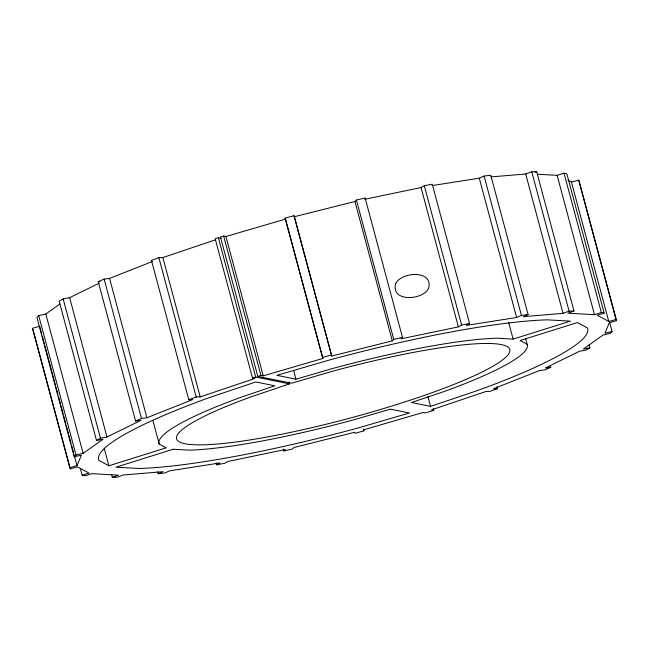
<?xml version="1.0" encoding="UTF-8"?>
<svg xmlns="http://www.w3.org/2000/svg" width="649" height="649" viewBox="0 0 649 649"><rect width="100%" height="100%" fill="white"/><g stroke="black" fill="none" stroke-linecap="round" stroke-linejoin="round"><path stroke-width="0.97" d="M41.787 334.113L39.694 326.317L32.45 328.28L69.784 467.621L77.028 465.658L81.352 455.168L74.246 456.807L36.912 317.466L38.697 315.649L45.811 314.019L59.87 304.057M74.246 456.807L76.03 454.99L83.145 453.351L102.996 439.292L96.498 440.484L59.164 301.152L63.148 298.881L69.638 297.68L99.183 283.191M322.861 358.451L285.528 219.119L225.917 236.512L223.621 236.049L220.457 237.039L257.791 376.379L260.955 375.382L263.251 375.844L322.861 358.451L285.089 218.113L293.973 215.703L294.411 216.709L354.962 201.514L356.423 200.03L365.136 198.026L402.469 337.366L401.009 338.843L458.381 326.877L461.634 325.027L469.592 323.559L432.258 184.219L424.3 185.687L421.047 187.545L364.665 199.3M283.345 449.027L283.864 450.974L285.325 449.497L227.953 461.455L224.7 463.313L216.742 464.781L216.222 462.834M293.973 215.703L331.744 356.05L392.296 340.847L393.756 339.37L402.469 337.366M609.476 321.79L612.088 331.534L610.303 333.351L603.189 334.981L583.346 349.048L589.836 347.848L589.049 344.927M96.498 440.484L100.481 438.213L106.971 437.012L140.995 420.333L135.568 421.014L98.234 281.674L104.14 279.102L109.567 278.421L152.637 261.377M216.742 464.781L219.995 462.924L169.714 470.841L164.895 472.943L158.242 473.77L157.723 471.823M469.592 323.559L466.339 325.409L516.62 317.499L521.439 315.398L528.091 314.562L490.758 175.23L484.105 176.057L479.286 178.159L431.966 185.606M589.836 347.848L585.852 350.119L579.362 351.32L545.338 367.999L550.766 367.326L550.247 365.371M135.568 421.014L141.474 418.435L146.901 417.761L192.777 399.597L188.778 399.711L151.444 260.371L158.875 257.669L162.867 257.564L215.557 239.806M158.242 473.77L163.061 471.669L123.302 475.003L117.242 477.21L112.342 477.339L111.555 474.419M528.091 314.562L523.272 316.663L563.04 313.337L569.092 311.131L573.992 310.993L536.658 171.661L531.758 171.79L525.698 173.997L490.912 176.909M550.766 367.326L544.86 369.898L539.433 370.579L493.556 388.735L497.556 388.629L497.029 386.674M534.93 172.285L536.658 171.661M188.778 399.711L196.209 397.01L200.208 396.896L254.806 378.497L252.518 378.026L215.184 238.694L218.348 237.704L221.098 238.256M112.342 477.339L118.402 475.141L91.866 473.656L84.978 475.814L82.172 475.246L80.338 468.424M573.992 310.993L567.94 313.199L594.468 314.684L601.355 312.526L604.162 313.094L566.828 173.754L564.022 173.186L557.134 175.344L537.477 174.248M497.556 388.629L490.125 391.331L486.133 391.436L431.528 409.844L433.816 410.306L433.297 408.359M288.967 381.912L289.495 383.867L251.358 396.726A172.472 24.897 -15 0 0 243.797 440.882A172.472 24.897 -15 0 0 502.951 359.66A172.472 24.897 -15 0 0 333.237 371.058L291.604 383.21L257.791 376.379M430.555 406.388L477.915 390.422A253.126 36.539 -15 0 0 587.418 327.932L577.448 322.553L520.149 340.514L527.134 344.278A190.652 27.526 -15 0 1 444.654 391.347L411.474 402.526L430.555 406.388L427.934 396.604M252.518 378.026L255.682 377.037L289.495 383.867M159.2 444.062A190.652 27.526 -15 0 1 241.679 396.993L274.86 385.806L255.779 381.953L208.418 397.918A253.126 36.539 -15 0 0 98.916 460.409L108.886 465.787L166.185 447.826L159.2 444.062L152.913 420.584M513.124 339.094L570.422 321.133L547.407 319.843A253.126 36.539 -15 0 0 328.589 360.252L276.888 375.341L295.968 379.194L332.191 368.624A190.652 27.526 -15 0 1 496.996 338.186L513.124 339.094L508.662 322.464M82.172 475.246L89.059 473.089L77.564 466.891L70.319 468.854L69.784 467.621M604.162 313.094L597.275 315.252L608.77 321.45L616.023 319.486L616.55 320.72L609.306 322.683L604.982 333.172L612.088 331.534M433.816 410.306L425.379 412.951L423.083 412.488L363.472 429.881L363.911 430.887L355.027 433.297L354.589 432.291L294.038 447.486L292.577 448.97L283.864 450.974M567.899 180.203L571.436 182.109L578.681 180.146L579.216 181.379L616.55 320.72M322.431 357.445L331.306 355.044M98.234 281.674L100.043 281.447M285.089 218.113L285.528 219.119M578.681 180.146L616.023 319.486M571.436 182.109L608.77 321.45M564.022 173.186L601.355 312.526M557.134 175.344L594.468 314.684M531.758 171.79L569.092 311.131M525.698 173.997L563.04 313.337M484.105 176.057L521.439 315.398M525.56 338.413L527.134 344.278M479.286 178.159L516.62 317.499M424.3 185.687L461.634 325.027M421.047 187.545L458.381 326.877M356.423 200.03L393.756 339.37M354.962 201.514L392.296 340.847M363.383 428.94L363.911 430.887M294.411 216.709L331.744 356.05M293.608 370.392L295.968 379.194M225.917 236.512L263.251 375.844M223.621 236.049L260.955 375.382M218.348 237.704L255.682 377.037M162.867 257.564L200.208 396.896M158.875 257.669L196.209 397.01M109.567 278.421L146.901 417.761M104.14 279.102L141.474 418.435M69.638 297.68L106.971 437.012M104.173 448.183L108.886 465.787M63.148 298.881L100.481 438.213M45.811 314.019L83.145 453.351M38.697 315.649L76.03 454.99M42.307 336.06L44.392 343.856M44.919 345.803L55.36 384.784M55.887 386.731L57.972 394.527M58.491 396.474L60.584 404.27M61.103 406.217L63.196 414.013M63.716 415.96L65.809 423.756M66.328 425.703L68.413 433.5M68.94 435.447L71.025 443.243M71.552 445.19L73.637 452.986M74.156 454.933L77.028 465.658M32.977 329.514L70.319 468.854M395.695 283.637C390.398 302.166 422.629 300.528 428.543 288.399C433.84 269.87 401.609 271.501 395.695 283.637M173.218 449.246L115.911 467.199L138.927 468.489A253.126 36.539 -15 0 0 357.745 428.08L409.446 412.999L390.373 409.146L354.143 419.716A190.652 27.526 -15 0 1 189.338 450.146L173.218 449.246"/></g></svg>
